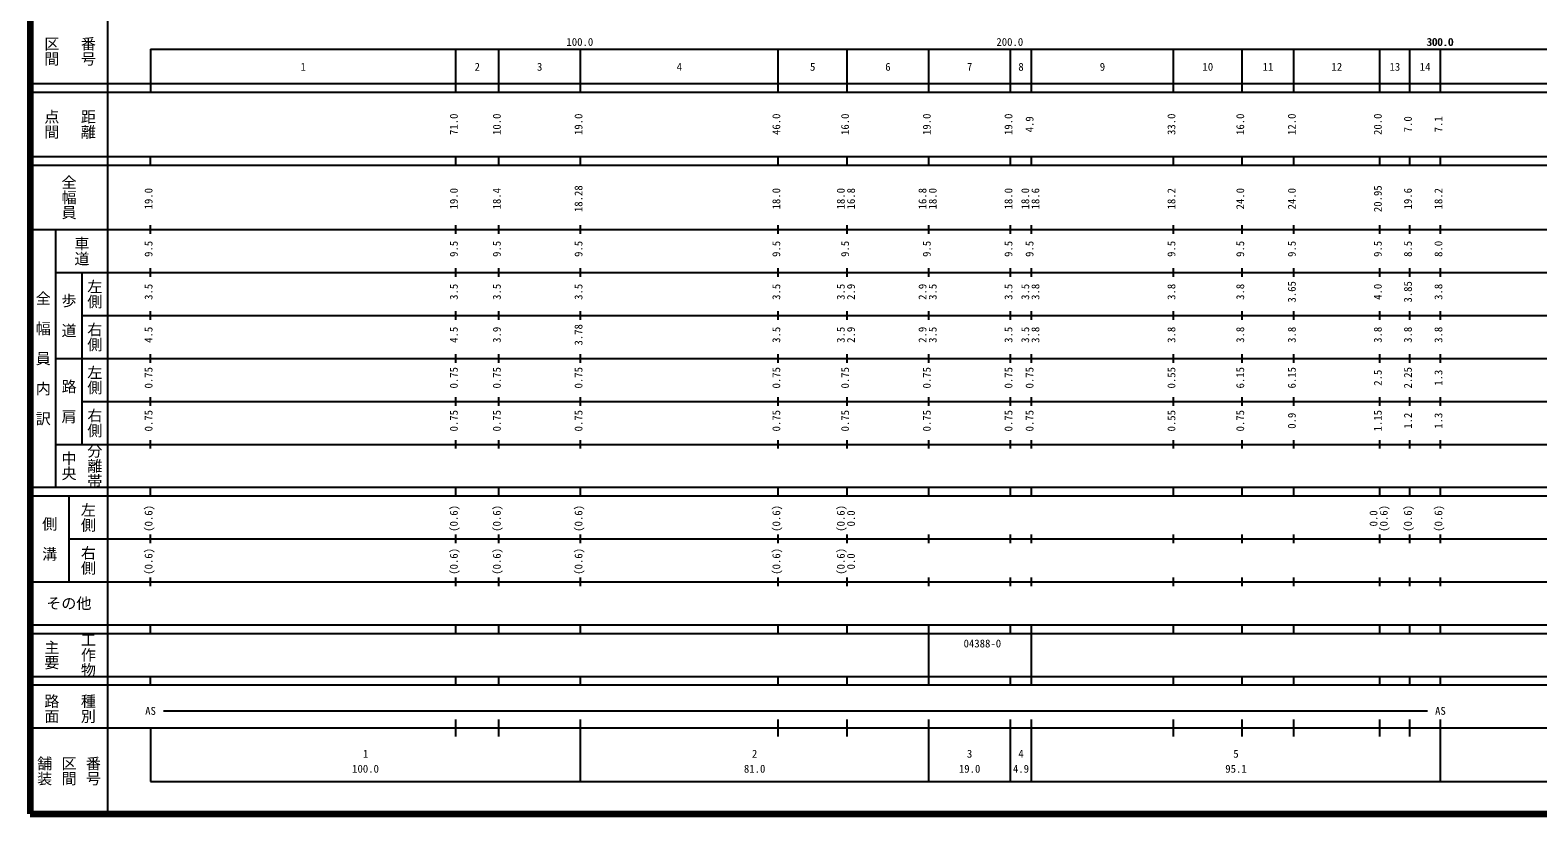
# Model space of a CAD drawing. Units: millimetres on the paper, enlarged 1000 times. Extents: x 40000 to 680000, y 20000 to 380000.
# Drawn here: x 40000 to 390658, y 20000 to 202409 of the extents above; entities that cross this region are included whole.
import ezdxf
from ezdxf.enums import TextEntityAlignment as Align

# ---------------------------------------------------------------- set-up
doc = ezdxf.new("R2010")
doc.units = ezdxf.units.MM
doc.header["$LTSCALE"] = 1000
doc.layers.add('M-TTL', color=2, linetype='Continuous', lineweight=140)
doc.layers.add('M-TTL-BAND', color=7, linetype='Continuous', lineweight=25)
doc.styles.add('@ＭＳ ゴシック', font='')
doc.styles.add('ＭＳ ゴシック', font='')
doc.styles.get('@ＭＳ ゴシック').set_extended_font_data('@MS Gothic')
doc.styles.get('ＭＳ ゴシック').set_extended_font_data('MS Gothic')

msp = doc.modelspace()

# ---------------------------------------------------------------- linework, layer by layer
at = {"layer": 'M-TTL'}
for p, q in [((40000, 380000), (40000, 20000)), ((40000, 20000), (680000, 20000))]:
    msp.add_line(p, q, dxfattribs=at)
at = {"layer": 'M-TTL-BAND'}
for p, q in [((58000, 370000), (58000, 20000)), ((68000, 198000), (579000, 198000)), ((68000, 198000), (68000, 188000)), ((139000, 188000), (139000, 198000)), ((149000, 188000), (149000, 198000)), ((168000, 188000), (168000, 198000)), ((214000, 188000), (214000, 198000)), ((230000, 188000), (230000, 198000)), ((249000, 188000), (249000, 198000)), ((268000, 188000), (268000, 198000)), ((272900, 188000), (272900, 198000)), ((305900, 188000), (305900, 198000)), ((321900, 188000), (321900, 198000)), ((333900, 188000), (333900, 198000)), ((353900, 188000), (353900, 198000)), ((360900, 188000), (360900, 198000)), ((368000, 188000), (368000, 198000)), ((40000, 190000), (579000, 190000)), ((40000, 188000), (579000, 188000)), ((40000, 173000), (579000, 173000)), ((68000, 171000), (68000, 173000)), ((139000, 171000), (139000, 173000)), ((149000, 171000), (149000, 173000)), ((168000, 171000), (168000, 173000)), ((214000, 171000), (214000, 173000)), ((230000, 171000), (230000, 173000)), ((249000, 171000), (249000, 173000)), ((268000, 171000), (268000, 173000)), ((272900, 171000), (272900, 173000)), ((305900, 171000), (305900, 173000)), ((321900, 171000), (321900, 173000)), ((333900, 171000), (333900, 173000)), ((353900, 171000), (353900, 173000)), ((360900, 171000), (360900, 173000)), ((368000, 171000), (368000, 173000)), ((40000, 171000), (579000, 171000)), ((40000, 156000), (579000, 156000)), ((46000, 96000), (46000, 156000)), ((68000, 155000), (68000, 157000)), ((139000, 155000), (139000, 157000)), ((149000, 155000), (149000, 157000)), ((168000, 155000), (168000, 157000)), ((214000, 155000), (214000, 157000)), ((230000, 155000), (230000, 157000)), ((249000, 155000), (249000, 157000)), ((268000, 155000), (268000, 157000)), ((272900, 155000), (272900, 157000)), ((305900, 155000), (305900, 157000)), ((321900, 155000), (321900, 157000)), ((333900, 155000), (333900, 157000)), ((353900, 155000), (353900, 157000)), ((360900, 155000), (360900, 157000)), ((368000, 155000), (368000, 157000)), ((46000, 146000), (579000, 146000)), ((52000, 146000), (52000, 106000)), ((68000, 145000), (68000, 147000)), ((139000, 145000), (139000, 147000)), ((149000, 145000), (149000, 147000)), ((168000, 145000), (168000, 147000)), ((214000, 145000), (214000, 147000)), ((230000, 145000), (230000, 147000)), ((249000, 145000), (249000, 147000)), ((268000, 145000), (268000, 147000)), ((272900, 145000), (272900, 147000)), ((305900, 145000), (305900, 147000)), ((321900, 145000), (321900, 147000)), ((333900, 145000), (333900, 147000)), ((353900, 145000), (353900, 147000)), ((360900, 145000), (360900, 147000)), ((368000, 145000), (368000, 147000)), ((68000, 135000), (68000, 137000)), ((139000, 135000), (139000, 137000)), ((149000, 135000), (149000, 137000)), ((168000, 135000), (168000, 137000)), ((214000, 135000), (214000, 137000)), ((230000, 135000), (230000, 137000)), ((249000, 135000), (249000, 137000)), ((268000, 135000), (268000, 137000)), ((272900, 135000), (272900, 137000)), ((305900, 135000), (305900, 137000)), ((321900, 135000), (321900, 137000)), ((333900, 135000), (333900, 137000)), ((353900, 135000), (353900, 137000)), ((360900, 135000), (360900, 137000)), ((368000, 135000), (368000, 137000)), ((52000, 136000), (579000, 136000)), ((68000, 125000), (68000, 127000)), ((139000, 125000), (139000, 127000)), ((149000, 125000), (149000, 127000)), ((168000, 125000), (168000, 127000)), ((214000, 125000), (214000, 127000)), ((230000, 125000), (230000, 127000)), ((249000, 125000), (249000, 127000)), ((268000, 125000), (268000, 127000)), ((272900, 125000), (272900, 127000)), ((305900, 125000), (305900, 127000)), ((321900, 125000), (321900, 127000)), ((333900, 125000), (333900, 127000)), ((353900, 125000), (353900, 127000)), ((360900, 125000), (360900, 127000)), ((368000, 125000), (368000, 127000)), ((46000, 126000), (579000, 126000)), ((52000, 116000), (579000, 116000)), ((68000, 115000), (68000, 117000)), ((139000, 115000), (139000, 117000)), ((149000, 115000), (149000, 117000)), ((168000, 115000), (168000, 117000)), ((214000, 115000), (214000, 117000)), ((230000, 115000), (230000, 117000)), ((249000, 115000), (249000, 117000)), ((268000, 115000), (268000, 117000)), ((272900, 115000), (272900, 117000)), ((305900, 115000), (305900, 117000)), ((321900, 115000), (321900, 117000)), ((333900, 115000), (333900, 117000)), ((353900, 115000), (353900, 117000)), ((360900, 115000), (360900, 117000)), ((368000, 115000), (368000, 117000)), ((46000, 106000), (579000, 106000)), ((68000, 105000), (68000, 107000)), ((139000, 105000), (139000, 107000)), ((149000, 105000), (149000, 107000)), ((168000, 105000), (168000, 107000)), ((214000, 105000), (214000, 107000)), ((230000, 105000), (230000, 107000)), ((249000, 105000), (249000, 107000)), ((268000, 105000), (268000, 107000)), ((272900, 105000), (272900, 107000)), ((305900, 105000), (305900, 107000)), ((321900, 105000), (321900, 107000)), ((333900, 105000), (333900, 107000)), ((353900, 105000), (353900, 107000)), ((360900, 105000), (360900, 107000)), ((368000, 105000), (368000, 107000)), ((40000, 96000), (579000, 96000)), ((68000, 94000), (68000, 96000)), ((139000, 94000), (139000, 96000)), ((149000, 94000), (149000, 96000)), ((168000, 94000), (168000, 96000)), ((214000, 94000), (214000, 96000)), ((230000, 94000), (230000, 96000)), ((249000, 94000), (249000, 96000)), ((268000, 94000), (268000, 96000)), ((272900, 94000), (272900, 96000)), ((305900, 94000), (305900, 96000)), ((321900, 94000), (321900, 96000)), ((333900, 94000), (333900, 96000)), ((353900, 94000), (353900, 96000)), ((360900, 94000), (360900, 96000)), ((368000, 94000), (368000, 96000)), ((40000, 94000), (579000, 94000)), ((49000, 94000), (49000, 74000)), ((68000, 83000), (68000, 85000)), ((139000, 83000), (139000, 85000)), ((149000, 83000), (149000, 85000)), ((168000, 83000), (168000, 85000)), ((214000, 83000), (214000, 85000)), ((230000, 83000), (230000, 85000)), ((249000, 83000), (249000, 85000)), ((268000, 83000), (268000, 85000)), ((272900, 83000), (272900, 85000)), ((305900, 83000), (305900, 85000)), ((321900, 83000), (321900, 85000)), ((333900, 83000), (333900, 85000)), ((353900, 83000), (353900, 85000)), ((360900, 83000), (360900, 85000)), ((368000, 83000), (368000, 85000)), ((49000, 84000), (579000, 84000)), ((40000, 74000), (579000, 74000)), ((68000, 73000), (68000, 75000)), ((139000, 73000), (139000, 75000)), ((149000, 73000), (149000, 75000)), ((168000, 73000), (168000, 75000)), ((214000, 73000), (214000, 75000)), ((230000, 73000), (230000, 75000)), ((249000, 73000), (249000, 75000)), ((268000, 73000), (268000, 75000)), ((272900, 73000), (272900, 75000)), ((305900, 73000), (305900, 75000)), ((321900, 73000), (321900, 75000)), ((333900, 73000), (333900, 75000)), ((353900, 73000), (353900, 75000)), ((360900, 73000), (360900, 75000)), ((368000, 73000), (368000, 75000)), ((40000, 64000), (579000, 64000)), ((68000, 62000), (68000, 64000)), ((139000, 62000), (139000, 64000)), ((149000, 62000), (149000, 64000)), ((168000, 62000), (168000, 64000)), ((214000, 62000), (214000, 64000)), ((230000, 62000), (230000, 64000)), ((249000, 62000), (249000, 64000)), ((268000, 62000), (268000, 64000)), ((272900, 62000), (272900, 64000)), ((305900, 62000), (305900, 64000)), ((321900, 62000), (321900, 64000)), ((333900, 62000), (333900, 64000)), ((353900, 62000), (353900, 64000)), ((360900, 62000), (360900, 64000)), ((368000, 62000), (368000, 64000)), ((40000, 62000), (579000, 62000)), ((249000, 52000), (249000, 62000)), ((272900, 52000), (272900, 62000)), ((40000, 52000), (579000, 52000)), ((40000, 50000), (579000, 50000)), ((68000, 50000), (68000, 52000)), ((139000, 50000), (139000, 52000)), ((149000, 50000), (149000, 52000)), ((168000, 50000), (168000, 52000)), ((214000, 50000), (214000, 52000)), ((230000, 50000), (230000, 52000)), ((249000, 50000), (249000, 52000)), ((268000, 50000), (268000, 52000)), ((272900, 50000), (272900, 52000)), ((305900, 50000), (305900, 52000)), ((321900, 50000), (321900, 52000)), ((333900, 50000), (333900, 52000)), ((353900, 50000), (353900, 52000)), ((360900, 50000), (360900, 52000)), ((368000, 50000), (368000, 52000)), ((71000, 44000), (365000, 44000)), ((40000, 40000), (579000, 40000)), ((68000, 40000), (68000, 27500)), ((139000, 38000), (139000, 42000)), ((149000, 38000), (149000, 42000)), ((168000, 27500), (168000, 42000)), ((214000, 38000), (214000, 42000)), ((230000, 38000), (230000, 42000)), ((249000, 27500), (249000, 42000)), ((268000, 27500), (268000, 42000)), ((272900, 27500), (272900, 42000)), ((305900, 38000), (305900, 42000)), ((321900, 38000), (321900, 42000)), ((333900, 38000), (333900, 42000)), ((353900, 38000), (353900, 42000)), ((360900, 38000), (360900, 42000)), ((368000, 27500), (368000, 42000)), ((68000, 27500), (579000, 27500))]:
    msp.add_line(p, q, dxfattribs=at)

# ---------------------------------------------------------------- texts
at = {"layer": 'M-TTL-BAND', "style": '@ＭＳ ゴシック'}
for s, p in [('区間', (45000, 197500)), ('番号', (53500, 197500)), ('点間', (45000, 180500)), ('距離', (53500, 180500)), ('全幅員', (49000, 163500)), ('車道', (52000, 151000)), ('左側', (55000, 141000)), ('全\u3000幅\u3000員\u3000内\u3000訳', (43000, 126000)), ('歩\u3000道', (49000, 136000)), ('右側', (55000, 131000)), ('左側', (55000, 121000)), ('路\u3000肩', (49000, 116000)), ('右側', (55000, 111000)), ('分離帯', (55000, 101000)), ('中央', (49000, 101000)), ('左側', (53500, 89000)), ('側\u3000溝', (44500, 84000)), ('右側', (53500, 79000)), ('主要', (45000, 57000)), ('工作物', (53500, 57000)), ('路面', (45000, 44500)), ('種別', (53500, 44500)), ('舗装', (43333, 30000)), ('区間', (49000, 30000)), ('番号', (54667, 30000))]:
    msp.add_text(s, height=2566, rotation=270, dxfattribs=at).set_placement(p, align=Align.MIDDLE_CENTER)
at = {"layer": 'M-TTL-BAND', "style": 'ＭＳ ゴシック'}
for s, p in [('100.0', (167844, 198195)), ('200.0', (267844, 198195)), ('300.0', (367844, 198195)), ('300.0', (368000, 198195)), ('1', (103500, 192405)), ('2', (144000, 192405)), ('3', (158500, 192405)), ('4', (191000, 192405)), ('5', (222000, 192405)), ('6', (239500, 192405)), ('7', (258500, 192405)), ('8', (270450, 192405)), ('9', (289400, 192405)), ('10', (313900, 192405)), ('11', (327900, 192405)), ('12', (343900, 192405)), ('13', (357400, 192405)), ('14', (364450, 192405)), ('AS', (68000, 42500)), ('AS', (368000, 42500)), ('1', (118000, 32523)), ('2', (208500, 32523)), ('3', (258500, 32523)), ('4', (270450, 32523)), ('5', (320450, 32523)), ('100.0', (118000, 29033)), ('81.0', (208500, 29033)), ('19.0', (258500, 29033)), ('4.9', (270450, 29033)), ('95.1', (320450, 29033))]:
    msp.add_text(s, height=1833, dxfattribs=at).set_placement(p, align=Align.BOTTOM_CENTER)
for s, p in [('71.0', (140000, 180500)), ('10.0', (150000, 180500)), ('19.0', (169000, 180500)), ('46.0', (215000, 180500)), ('16.0', (231000, 180500)), ('19.0', (250000, 180500)), ('19.0', (269000, 180500)), ('33.0', (306900, 180500)), ('16.0', (322900, 180500)), ('12.0', (334900, 180500)), ('20.0', (354900, 180500)), ('4.9', (273900, 180500)), ('7.0', (361900, 180500)), ('7.1', (369000, 180500)), ('19.0', (69000, 163174)), ('19.0', (140000, 163174)), ('18.4', (150000, 163174)), ('18.28', (169000, 163174)), ('18.0', (215000, 163174)), ('18.0', (230000, 163174)), ('16.8', (232370, 163174)), ('16.8', (249000, 163174)), ('18.0', (251370, 163174)), ('18.0', (269000, 163174)), ('18.0', (272900, 163174)), ('18.6', (275270, 163174)), ('18.2', (306900, 163174)), ('24.0', (322900, 163174)), ('24.0', (334900, 163174)), ('20.95', (354900, 163174)), ('19.6', (361900, 163174)), ('18.2', (369000, 163174)), ('9.5', (69000, 151500)), ('9.5', (140000, 151500)), ('9.5', (150000, 151500)), ('9.5', (169000, 151500)), ('9.5', (215000, 151500)), ('9.5', (231000, 151500)), ('9.5', (250000, 151500)), ('9.5', (269000, 151500)), ('9.5', (273900, 151500)), ('9.5', (306900, 151500)), ('9.5', (322900, 151500)), ('9.5', (334900, 151500)), ('9.5', (354900, 151500)), ('8.5', (361900, 151500)), ('8.0', (369000, 151500)), ('3.65', (334900, 141500)), ('3.85', (361900, 141500)), ('3.5', (69000, 141500)), ('3.5', (140000, 141500)), ('3.5', (150000, 141500)), ('3.5', (169000, 141500)), ('3.5', (215000, 141500)), ('3.5', (230000, 141500)), ('2.9', (232370, 141500)), ('2.9', (249000, 141500)), ('3.5', (251370, 141500)), ('3.5', (269000, 141500)), ('3.5', (272900, 141500)), ('3.8', (275270, 141500)), ('3.8', (306900, 141500)), ('3.8', (322900, 141500)), ('4.0', (354900, 141500)), ('3.8', (369000, 141500)), ('3.78', (169000, 131500)), ('4.5', (69000, 131500)), ('4.5', (140000, 131500)), ('3.9', (150000, 131500)), ('3.5', (215000, 131500)), ('3.5', (230000, 131500)), ('2.9', (232370, 131500)), ('2.9', (249000, 131500)), ('3.5', (251370, 131500)), ('3.5', (269000, 131500)), ('3.5', (272900, 131500)), ('3.8', (275270, 131500)), ('3.8', (306900, 131500)), ('3.8', (322900, 131500)), ('3.8', (334900, 131500)), ('3.8', (354900, 131500)), ('3.8', (361900, 131500)), ('3.8', (369000, 131500)), ('0.75', (69000, 121500)), ('0.75', (140000, 121500)), ('0.75', (150000, 121500)), ('0.75', (169000, 121500)), ('0.75', (215000, 121500)), ('0.75', (231000, 121500)), ('0.75', (250000, 121500)), ('0.75', (269000, 121500)), ('0.75', (273900, 121500)), ('0.55', (306900, 121500)), ('6.15', (322900, 121500)), ('6.15', (334900, 121500)), ('2.5', (354900, 121500)), ('2.25', (361900, 121500)), ('1.3', (369000, 121500)), ('0.75', (69000, 111500)), ('0.75', (140000, 111500)), ('0.75', (150000, 111500)), ('0.75', (169000, 111500)), ('0.75', (215000, 111500)), ('0.75', (231000, 111500)), ('0.75', (250000, 111500)), ('0.75', (269000, 111500)), ('0.75', (273900, 111500)), ('0.55', (306900, 111500)), ('0.75', (322900, 111500)), ('0.9', (334900, 111500)), ('1.15', (354900, 111500)), ('1.2', (361900, 111500)), ('1.3', (369000, 111500)), ('(0.6)', (69000, 88764)), ('(0.6)', (140000, 88764)), ('(0.6)', (150000, 88764)), ('(0.6)', (169000, 88764)), ('(0.6)', (215000, 88764)), ('(0.6)', (230000, 88764)), ('(0.6)', (356270, 88764)), ('(0.6)', (361900, 88764)), ('(0.6)', (369000, 88764)), ('0.0', (232370, 88764)), ('0.0', (353900, 88764)), ('(0.6)', (69000, 78764)), ('(0.6)', (140000, 78764)), ('(0.6)', (150000, 78764)), ('(0.6)', (169000, 78764)), ('(0.6)', (215000, 78764)), ('(0.6)', (230000, 78764)), ('0.0', (232370, 78764))]:
    msp.add_text(s, height=1833, rotation=90, dxfattribs=at).set_placement(p, align=Align.BOTTOM_CENTER)
for s, height, p in [('その他', 2566, (49000, 69000)), ('04388-0', 1833, (261463, 59655))]:
    msp.add_text(s, height=height, dxfattribs=at).set_placement(p, align=Align.MIDDLE_CENTER)

doc.saveas('drawing.dxf')
